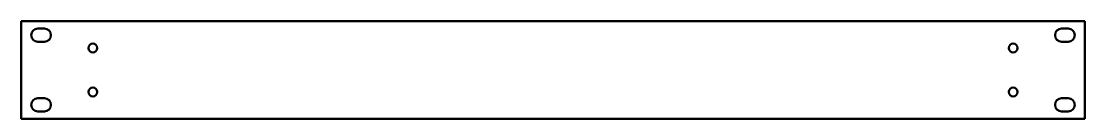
# Model space of a CAD drawing. Header units: millimetres. Extents: x 0 to 483, y 0 to 44.
import ezdxf

# ---------------------------------------------------------------- set-up
doc = ezdxf.new("R2010")
doc.units = ezdxf.units.MM
doc.layers.add('contour', color=178, linetype='Continuous', lineweight=50, true_color=0x000000)
doc.layers.add('cutout', color=178, linetype='Continuous', lineweight=50, true_color=0x000000)

msp = doc.modelspace()

# ---------------------------------------------------------------- linework, layer by layer
at = {"layer": 'contour'}
for p, q in [((0, 44.4), (0, 0)), ((0, 44.4), (483, 44.4)), ((483, 44.4), (483, 0)), ((0, 0), (483, 0))]:
    msp.add_line(p, q, dxfattribs=at)
at = {"layer": 'cutout'}
for p, q in [((7.5, 41.075), (10.5, 41.075)), ((472.5, 41.075), (475.5, 41.075)), ((7.5, 35.075), (10.5, 35.075)), ((472.5, 35.075), (475.5, 35.075)), ((7.5, 9.325), (10.5, 9.325)), ((472.5, 9.325), (475.5, 9.325)), ((7.5, 3.325), (10.5, 3.325)), ((472.5, 3.325), (475.5, 3.325))]:
    msp.add_line(p, q, dxfattribs=at)
for centre in [(32.5, 32.2), (450.5, 32.2), (32.5, 12.2), (450.5, 12.2)]:
    msp.add_circle(centre, 2, dxfattribs=at)
for centre, start, end in [((7.5, 38.075), 90, 270), ((10.5, 38.075), 270, 90), ((472.5, 38.075), 90, 270), ((475.5, 38.075), 270, 90), ((7.5, 6.325), 90, 270), ((10.5, 6.325), 270, 90), ((472.5, 6.325), 90, 270), ((475.5, 6.325), 270, 90)]:
    msp.add_arc(centre, 3, start, end, dxfattribs=at)

doc.saveas('drawing.dxf')
